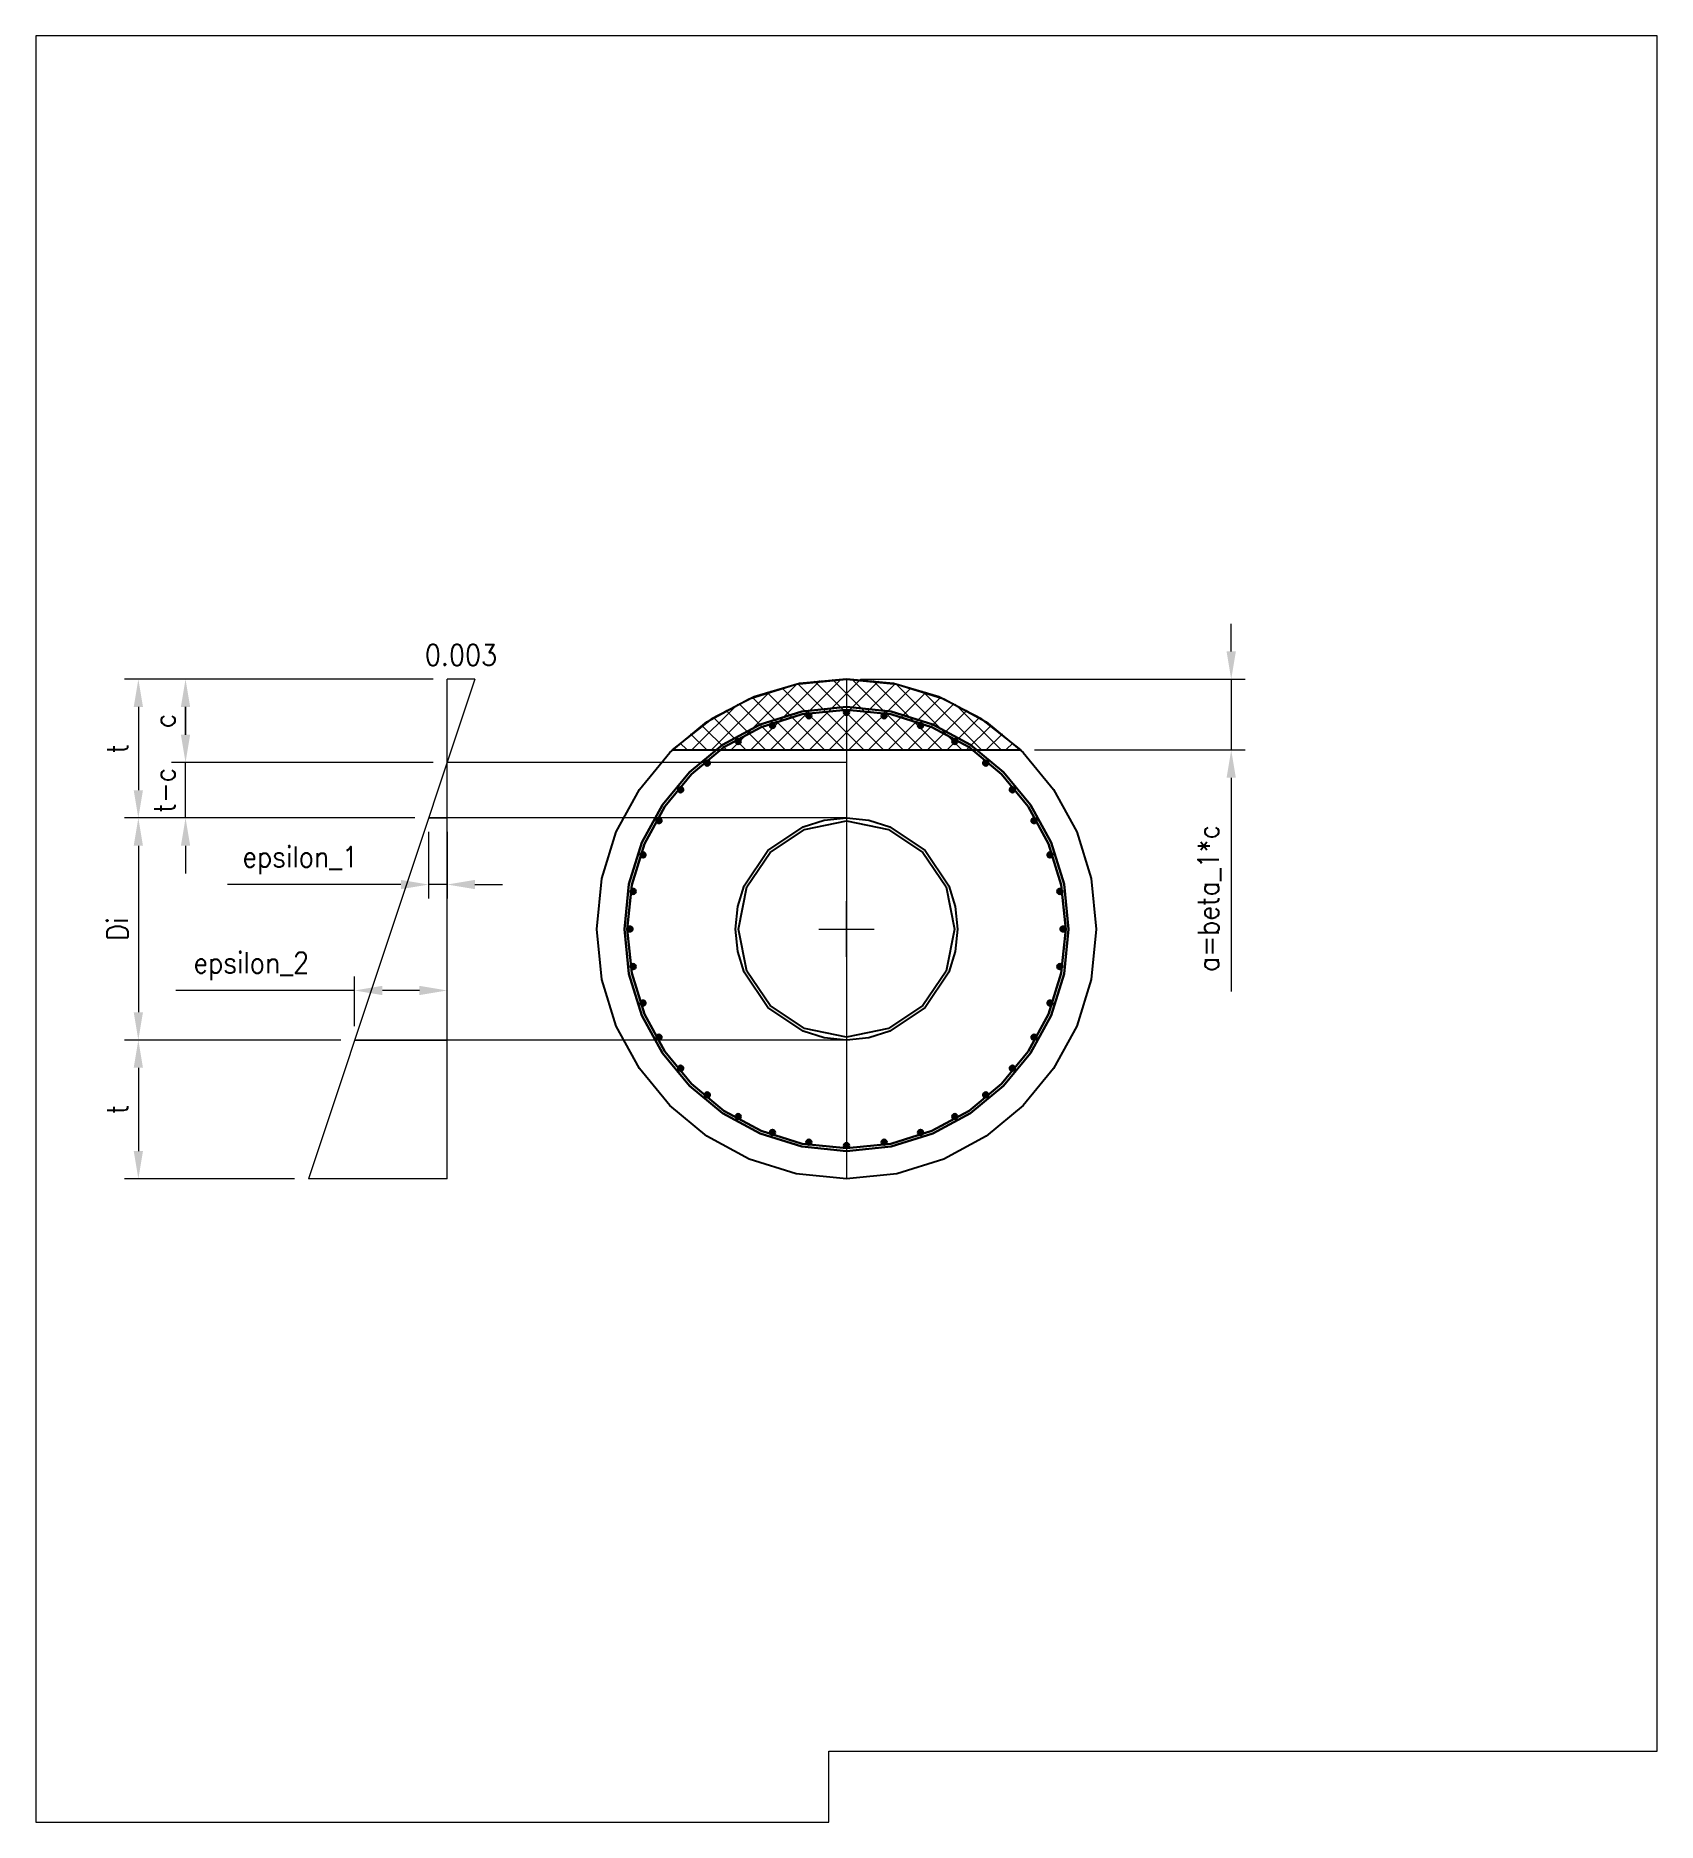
# Paper-space layout 'figure' of a CAD drawing. Header units: inches. Extents: x 0.47 to 7.78, y 2.1 to 10.15.
# The model-space entities are those that its viewports show. They can reach past a viewport. Long polylines and large blocks are cut down to what shows.
import ezdxf
from ezdxf.enums import TextEntityAlignment as Align

# ---------------------------------------------------------------- set-up
doc = ezdxf.new("R2010")
doc.units = ezdxf.units.IN
doc.header["$LTSCALE"] = 0.25
doc.header["$MEASUREMENT"] = 0
doc.linetypes.add('CENTER2', pattern=[1.125, 0.75, -0.125, 0.125, -0.125])
doc.layers.get('Defpoints').update_dxf_attribs({"lineweight": 18})
for name, color, linetype, lineweight in [('S-CONC', 11, 'Continuous', 25), ('S-DIMS', 5, 'Continuous', 20), ('S-GRID', 1, 'CENTER2', 13), ('S-PATT', 8, 'Continuous', 5), ('S-RBAR', 6, 'Continuous', 30), ('S-TEXT', 7, 'Continuous', 20)]:
    doc.layers.add(name, color=color, linetype=linetype, lineweight=lineweight)
doc.styles.add('3-32RS', font='ROMANS.shx', dxfattribs={"width": 0.9, "height": 0.09375})
doc.dimstyles.new('TECO-3_32', dxfattribs={"dimscale": 0, "dimtxt": 0.09375, "dimasz": 0.125, "dimexe": 0.0625, "dimexo": 0.0625, "dimgap": 0.046875, "dimtad": 1, "dimdec": 4, "dimzin": 3, "dimdsep": 46, "dimlunit": 4, "dimtxsty": '3-32RS', "dimcen": 0.125, "dimclrd": 256, "dimclre": 256, "dimclrt": 256, "dimadec": 0, "dimazin": 0, "dimtfac": 1, "dimtdec": 4, "dimtmove": 0, "dimatfit": 3, "dimfxl": 1, "dimtolj": 1, "dimtzin": 0, "dimlwd": 20, "dimlwe": 20, "dimarcsym": 0})

# ---------------------------------------------------------------- blocks, each defined once
blk = doc.blocks.new('*D48')
at = {"layer": 'Defpoints', "color": 0, "transparency": 16777216}
for p in [(2.3258, 7.2526), (1.1476, 6.8776), (2.3258, 6.8776)]:
    blk.add_point(p, dxfattribs=at)
at = {"layer": 'S-TEXT', "lineweight": 20, "transparency": 16777216}
for p, q in [((2.2633, 7.2526), (1.0851, 7.2526)), ((1.1476, 7.1276), (1.1476, 7.0026)), ((2.2633, 6.8776), (1.0851, 6.8776))]:
    blk.add_line(p, q, dxfattribs=at)
at = {"layer": 'S-TEXT', "transparency": 16777216}
for points in [[(1.1268, 7.1276), (1.1685, 7.1276), (1.1476, 7.2526)], [(1.1268, 7.0026), (1.1685, 7.0026), (1.1476, 6.8776)]]:
    blk.add_solid(points, dxfattribs=at)
at = {"layer": 'S-TEXT', "transparency": 16777216, "insert": (1.0539, 7.0651), "char_height": 0.09375, "attachment_point": 5, "rotation": 90, "style": '3-32RS'}
blk.add_mtext('\\A1;c', dxfattribs=at)
blk = doc.blocks.new('*D49')
at = {"layer": 'Defpoints', "color": 0, "transparency": 16777216}
for p in [(2.3258, 7.2526), (0.9351, 6.6276), (2.2425, 6.6276)]:
    blk.add_point(p, dxfattribs=at)
at = {"layer": 'S-TEXT', "lineweight": 20, "transparency": 16777216}
for p, q in [((2.2633, 7.2526), (0.8726, 7.2526)), ((0.9351, 7.1276), (0.9351, 6.7526)), ((2.18, 6.6276), (0.8726, 6.6276))]:
    blk.add_line(p, q, dxfattribs=at)
at = {"layer": 'S-TEXT', "transparency": 16777216}
for points in [[(0.9143, 7.1276), (0.956, 7.1276), (0.9351, 7.2526)], [(0.9143, 6.7526), (0.956, 6.7526), (0.9351, 6.6276)]]:
    blk.add_solid(points, dxfattribs=at)
at = {"layer": 'S-TEXT', "transparency": 16777216, "insert": (0.8414, 6.9401), "char_height": 0.09375, "attachment_point": 5, "rotation": 90, "style": '3-32RS'}
blk.add_mtext('\\A1;t', dxfattribs=at)
blk = doc.blocks.new('*D50')
at = {"layer": 'Defpoints', "color": 0, "transparency": 16777216}
for p in [(2.2425, 6.6276), (0.9351, 5.6276), (1.9092, 5.6276)]:
    blk.add_point(p, dxfattribs=at)
at = {"layer": 'S-TEXT', "lineweight": 20, "transparency": 16777216}
for p, q in [((2.18, 6.6276), (0.8726, 6.6276)), ((0.9351, 6.5026), (0.9351, 5.7526)), ((1.8467, 5.6276), (0.8726, 5.6276))]:
    blk.add_line(p, q, dxfattribs=at)
at = {"layer": 'S-TEXT', "transparency": 16777216}
for points in [[(0.9143, 6.5026), (0.956, 6.5026), (0.9351, 6.6276)], [(0.9143, 5.7526), (0.956, 5.7526), (0.9351, 5.6276)]]:
    blk.add_solid(points, dxfattribs=at)
at = {"layer": 'S-TEXT', "transparency": 16777216, "insert": (0.8414, 6.1276), "char_height": 0.09375, "attachment_point": 5, "rotation": 90, "style": '3-32RS'}
blk.add_mtext('\\A1;Di', dxfattribs=at)
blk = doc.blocks.new('*D51')
at = {"layer": 'Defpoints', "color": 0, "transparency": 16777216}
for p in [(1.9092, 5.6276), (0.9351, 5.0026), (1.7008, 5.0026)]:
    blk.add_point(p, dxfattribs=at)
at = {"layer": 'S-TEXT', "lineweight": 20, "transparency": 16777216}
for p, q in [((1.8467, 5.6276), (0.8726, 5.6276)), ((0.9351, 5.5026), (0.9351, 5.1276)), ((1.6383, 5.0026), (0.8726, 5.0026))]:
    blk.add_line(p, q, dxfattribs=at)
at = {"layer": 'S-TEXT', "transparency": 16777216}
for points in [[(0.9143, 5.5026), (0.956, 5.5026), (0.9351, 5.6276)], [(0.9143, 5.1276), (0.956, 5.1276), (0.9351, 5.0026)]]:
    blk.add_solid(points, dxfattribs=at)
at = {"layer": 'S-TEXT', "transparency": 16777216, "insert": (0.8414, 5.3151), "char_height": 0.09375, "attachment_point": 5, "rotation": 90, "style": '3-32RS'}
blk.add_mtext('\\A1;t', dxfattribs=at)
blk = doc.blocks.new('*D52')
at = {"layer": 'Defpoints', "color": 0, "transparency": 16777216}
for p in [(1.1476, 6.8776), (2.3258, 6.8776), (2.2425, 6.6276)]:
    blk.add_point(p, dxfattribs=at)
at = {"layer": 'S-TEXT', "lineweight": 20, "transparency": 16777216}
for p, q in [((1.1476, 7.0026), (1.1476, 7.1276)), ((2.2633, 6.8776), (1.0851, 6.8776)), ((1.1476, 6.6276), (1.1476, 6.8776)), ((2.18, 6.6276), (1.0851, 6.6276)), ((1.1476, 6.5026), (1.1476, 6.3776))]:
    blk.add_line(p, q, dxfattribs=at)
at = {"layer": 'S-TEXT', "transparency": 16777216}
for points in [[(1.1268, 7.0026), (1.1685, 7.0026), (1.1476, 6.8776)], [(1.1268, 6.5026), (1.1685, 6.5026), (1.1476, 6.6276)]]:
    blk.add_solid(points, dxfattribs=at)
at = {"layer": 'S-TEXT', "transparency": 16777216, "insert": (1.0539, 6.7526), "char_height": 0.09375, "attachment_point": 5, "rotation": 90, "style": '3-32RS'}
blk.add_mtext('\\A1;t-c', dxfattribs=at)
blk = doc.blocks.new('*D53')
at = {"layer": 'Defpoints', "color": 0, "transparency": 16777216}
for p in [(2.2425, 6.6276), (2.3258, 6.6276), (2.2425, 6.3279)]:
    blk.add_point(p, dxfattribs=at)
at = {"layer": 'S-TEXT', "lineweight": 20, "transparency": 16777216}
for p, q in [((2.2425, 6.5651), (2.2425, 6.2654)), ((2.3258, 6.5651), (2.3258, 6.2654)), ((2.1175, 6.3279), (1.3363, 6.3279)), ((2.3258, 6.3279), (2.2425, 6.3279)), ((2.4508, 6.3279), (2.5758, 6.3279))]:
    blk.add_line(p, q, dxfattribs=at)
at = {"layer": 'S-TEXT', "transparency": 16777216}
for points in [[(2.1175, 6.3487), (2.1175, 6.3071), (2.2425, 6.3279)], [(2.4508, 6.3487), (2.4508, 6.3071), (2.3258, 6.3279)]]:
    blk.add_solid(points, dxfattribs=at)
at = {"layer": 'S-TEXT', "transparency": 16777216, "insert": (1.6644, 6.4373), "char_height": 0.09375, "attachment_point": 5, "style": '3-32RS'}
blk.add_mtext('\\A1;epsilon_1', dxfattribs=at)
blk = doc.blocks.new('*D54')
at = {"layer": 'Defpoints', "color": 0, "transparency": 16777216}
for p in [(1.9092, 5.8508), (1.9092, 5.6276), (2.3258, 5.6276)]:
    blk.add_point(p, dxfattribs=at)
at = {"layer": 'S-TEXT', "lineweight": 20, "transparency": 16777216}
for p, q in [((1.9092, 5.6901), (1.9092, 5.9133)), ((2.3258, 5.6901), (2.3258, 5.9133)), ((1.9092, 5.8508), (1.1038, 5.8508)), ((2.2008, 5.8508), (2.0342, 5.8508))]:
    blk.add_line(p, q, dxfattribs=at)
at = {"layer": 'S-TEXT', "transparency": 16777216}
for points in [[(2.0342, 5.8716), (2.0342, 5.8299), (1.9092, 5.8508)], [(2.2008, 5.8716), (2.2008, 5.8299), (2.3258, 5.8508)]]:
    blk.add_solid(points, dxfattribs=at)
at = {"layer": 'S-TEXT', "transparency": 16777216, "insert": (1.444, 5.9601), "char_height": 0.09375, "attachment_point": 5, "style": '3-32RS'}
blk.add_mtext('\\A1;epsilon_2', dxfattribs=at)
blk = doc.blocks.new('*D56')
at = {"layer": 'Defpoints', "color": 0, "transparency": 16777216}
for p in [(4.1244, 7.2526), (4.9089, 6.9339), (5.857, 6.9339)]:
    blk.add_point(p, dxfattribs=at)
at = {"layer": 'S-TEXT', "lineweight": 20, "transparency": 16777216}
for p, q in [((5.857, 7.3776), (5.857, 7.5026)), ((4.1869, 7.2526), (5.9195, 7.2526)), ((5.857, 7.2526), (5.857, 6.9339)), ((4.9714, 6.9339), (5.9195, 6.9339)), ((5.857, 6.8089), (5.857, 5.8468))]:
    blk.add_line(p, q, dxfattribs=at)
at = {"layer": 'S-TEXT', "transparency": 16777216}
for points in [[(5.8361, 7.3776), (5.8778, 7.3776), (5.857, 7.2526)], [(5.8361, 6.8089), (5.8778, 6.8089), (5.857, 6.9339)]]:
    blk.add_solid(points, dxfattribs=at)
at = {"layer": 'S-TEXT', "transparency": 16777216, "insert": (5.7587, 6.2654), "char_height": 0.09375, "attachment_point": 5, "rotation": 90, "style": '3-32RS'}
blk.add_mtext('\\A1;a=beta_1*c', dxfattribs=at)
blk = doc.blocks.new('*U26')
at = {"layer": 'S-PATT'}
h = blk.add_hatch(color=256, dxfattribs=at)
h.dxf.hatch_style = 1
edge = h.paths.add_edge_path()
edge.add_arc((0, 0), 0.564, 0, 360)
at = {"layer": 'S-RBAR'}
blk.add_circle((0, 0), 0.564, dxfattribs=at)
blk = doc.blocks.new('*U27')
at = {"layer": 'S-RBAR', "color": 0, "linetype": 'ByBlock', "lineweight": -2, "transparency": 16777216}
for p, rotation in [((10.98, 69.13), 10.00000000000001), ((27.24, 69.13), 350.0000000000001), ((3.1, 67.02), 19.99999999999999), ((35.12, 67.02), 340), ((-4.3, 63.57), 29.99999999999999), ((42.51, 63.57), 330.0000000000001), ((-10.98, 58.89), 40.00000000000001), ((49.2, 58.89), 320), ((-16.75, 53.12), 49.99999999999999), ((54.97, 53.12), 310), ((-21.43, 46.44), 59.99999999999999), ((59.65, 46.44), 300.0000000000001), ((-24.88, 39.05), 70), ((63.1, 39.05), 290.0000000000001), ((-26.99, 31.16), 80.00000000000001), ((65.21, 31.16), 280), ((-27.7, 23.03), 90), ((65.92, 23.03), 270), ((-26.99, 14.91), 99.99999999999999), ((65.21, 14.91), 260), ((-24.88, 7.02), 110), ((63.1, 7.02), 250), ((-21.43, -0.37), 120), ((59.65, -0.37), 240), ((-16.75, -7.06), 130), ((54.97, -7.06), 230), ((-10.98, -12.83), 140), ((49.2, -12.83), 220), ((-4.3, -17.51), 150), ((42.51, -17.51), 210), ((3.1, -20.95), 160), ((10.98, -23.07), 170.0000000000001), ((27.24, -23.07), 189.9999999999999), ((35.12, -20.95), 200), ((19.11, -23.78), 180)]:
    blk.add_blockref('*U26', p, dxfattribs=dict(at, rotation=rotation))
blk.add_blockref('*U26', (19.11, 69.85), dxfattribs=at)

msp = doc.modelspace()

# ---------------------------------------------------------------- hatches: boundary and pattern name
at = {"layer": 'S-PATT'}
h = msp.add_hatch(dxfattribs=at)
h.set_pattern_fill('ANSI37', color=256, scale=24)
edge = h.paths.add_edge_path()
edge.add_line((-37.66, 38.7), (37.66, 38.7))
edge.add_arc((0, 0), 54, 45.78, 134.22)

# ---------------------------------------------------------------- linework, layer by layer
at = {"layer": 'S-CONC'}
msp.add_lwpolyline([(-37.66, 38.7), (37.66, 38.7, 0.406262), (-37.66, 38.7, -2.368487)], format="xyb", dxfattribs=at)
for radius in [54, 24, 23.38]:
    msp.add_circle((0, 0), radius, dxfattribs=at)
at = {"layer": 'S-GRID'}
for p, q in [((0, 54), (0, -54)), ((0, 36), (-86.33, 36)), ((0, 24), (-90.33, 24)), ((0, -24), (-106.33, -24))]:
    msp.add_line(p, q, dxfattribs=at)
at = {"layer": 'S-RBAR'}
for radius in [48, 47.38]:
    msp.add_circle((0, 0), radius, dxfattribs=at)
at = {"layer": 'S-TEXT'}
for p, q in [((-80.33, 54), (-116.33, -54)), ((-80.33, 54), (-86.33, 54)), ((-86.33, -54), (-86.33, 54)), ((-86.33, -54), (-116.33, -54))]:
    msp.add_line(p, q, dxfattribs=at)

# ---------------------------------------------------------------- block references
at = {"layer": 'S-RBAR'}
msp.add_blockref('*U27', (-19.11, -23.03), dxfattribs=at)

psp = doc.layouts.new('figure')

# ---------------------------------------------------------------- linework, layer by layer
at = {"layer": 'Defpoints'}
psp.add_lwpolyline([(0.4729899, 10.1508763), (0.4729899, 2.1044149), (4.0446999, 2.1044149), (4.0446999, 2.4246791), (7.7757165, 2.4246791), (7.7757165, 10.1508763)], close=True, dxfattribs=at)
at = {"layer": 'S-DIMS'}
for p, q in [((4.1243532, 6.0026456, -54.809572), (4.1243532, 6.2526456, -54.809572)), ((3.9993532, 6.1276456, -54.809572), (4.2493532, 6.1276456, -54.809572))]:
    psp.add_line(p, q, dxfattribs=at)
at = {"layer": 'S-TEXT'}
for p, q in [((2.2425072, 6.6276456), (2.3258406, 6.6276456)), ((1.9091739, 5.6276456), (2.3258406, 5.6276456))]:
    psp.add_line(p, q, dxfattribs=at)

# ---------------------------------------------------------------- texts
at = {"layer": 'S-TEXT', "style": '3-32RS', "width": 0.9}
psp.add_text('0.003', height=0.09375, dxfattribs=at).set_placement((2.3883406, 7.3151456), align=Align.CENTER)

# ---------------------------------------------------------------- dimensions: what is measured, and where the dimension line sits
at = {"layer": 'S-TEXT'}
for base, p1, p2, text, picture, middle in [((5.8569521, 6.9338956), (4.1243532, 7.2526456), (4.9089461, 6.9338956), 'a=beta_1*c', '*D56', (5.7587378, 6.2653688)), ((0.9351398, 6.6276456), (2.3258406, 7.2526456), (2.2425072, 6.6276456), 't', '*D49', (0.8413898, 6.9401456)), ((1.1476263, 6.8776456), (2.3258406, 7.2526456), (2.3258406, 6.8776456), 'c', '*D48', (1.0538763, 7.0651456)), ((0.9351398, 5.6276456), (2.2425072, 6.6276456), (1.9091739, 5.6276456), 'Di', '*D50', (0.8413898, 6.1276456)), ((0.9351398, 5.0026456), (1.9091739, 5.6276456), (1.7008406, 5.0026456), 't', '*D51', (0.8413898, 5.3151456))]:
    dim = psp.add_linear_dim(base=base, p1=p1, p2=p2, angle=90, text=text, dimstyle='TECO-3_32', override={"dimscale": 1, "dimlfac": -48}, dxfattribs=at)
    dim.commit()
    dim.dimension.update_dxf_attribs({"geometry": picture, "text_midpoint": middle})
dim = psp.add_linear_dim(base=(1.1476263, 6.8776456), p1=(2.2425072, 6.6276456), p2=(2.3258406, 6.8776456), angle=90, text='t-c', dimstyle='TECO-3_32', override={"dimscale": 1, "dimlfac": -48}, dxfattribs=at)
dim.commit()
dim.dimension.update_dxf_attribs({"geometry": '*D52', "text_midpoint": (1.1476263, 6.7526456), "dimtype": 160})
for base, p1, p2, text, picture, middle in [((2.2425072, 6.3279), (2.3258406, 6.6276456), (2.2425072, 6.6276456), 'epsilon_1', '*D53', (1.6643822, 6.437275)), ((1.9091739, 5.8507605), (2.3258406, 5.6276456), (1.9091739, 5.6276456), 'epsilon_2', '*D54', (1.4439953, 5.9601355))]:
    dim = psp.add_linear_dim(base=base, p1=p1, p2=p2, text=text, dimstyle='TECO-3_32', override={"dimscale": 1, "dimlfac": -48}, dxfattribs=at)
    dim.commit()
    dim.dimension.update_dxf_attribs({"geometry": picture, "text_midpoint": middle})

# ---------------------------------------------------------------- viewports
at = {"layer": 'Defpoints', "view_target_point": (-5602.5607238, -23615.6408569)}
vp = psp.add_viewport(center=(4.1243532, 6.1276456), size=(7.3027266, 8.04646135), view_center_point=(5602.5607241, 23615.6408571), view_height=386.23014465, dxfattribs=at)
vp.dxf.flags = 0x10000  # cut along an outline
vp.dxf.clipping_boundary_handle = psp.add_lwpolyline([(0.4729899, 10.1508763), (0.4729899, 2.1044149), (4.0446999, 2.1044149), (4.0446999, 2.4246791), (7.7757165, 2.4246791), (7.7757165, 10.1508763)], format="xyb", close=True, dxfattribs={"invisible": 1}).dxf.handle

doc.saveas('drawing.dxf')
